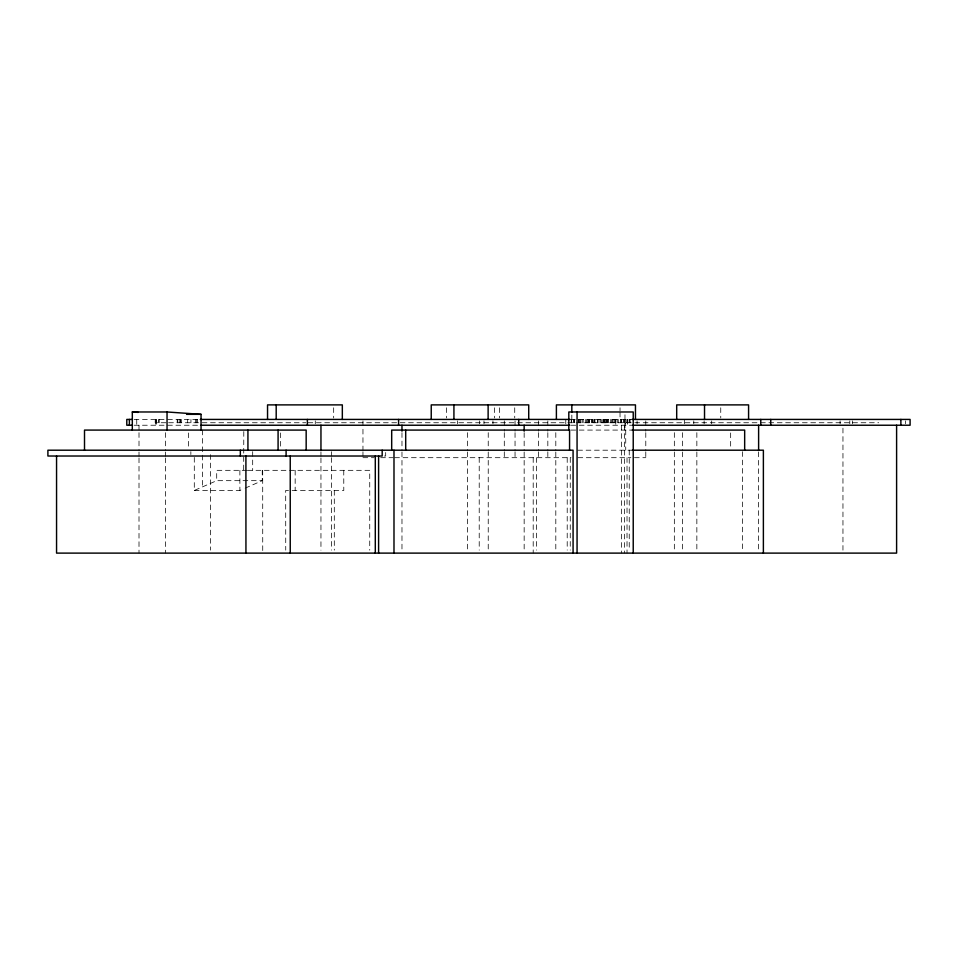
<?xml version="1.0" encoding="UTF-8"?>
<svg xmlns="http://www.w3.org/2000/svg" width="958" height="958" viewBox="0 0 958 958"><rect width="100%" height="100%" fill="white"/><g stroke="black" fill="none" stroke-linecap="round" stroke-linejoin="round"><path stroke-width="0.72" stroke-dasharray="4.79 3.59" d="M570.273 457.696L570.25 550.131M194.294 457.445L194.294 490.46L216.7 480.676L262.252 480.665L262.252 470.33M194.294 490.46L239.883 490.46L243.835 488.736M245.14 488.161L262.252 480.665M134.108 419.424L165.962 419.424M167.59 419.424L200.593 419.424M570.489 419.424L633.525 419.424M165.962 422.741L155.208 422.741L155.208 419.424M168.62 422.741L305.83 422.741M308.009 422.741L878.702 422.741M134.108 425.232L165.483 425.232M167.566 425.232L198.689 425.232M570.884 425.232L633.525 425.232M570.872 430.082L631.681 430.082M577.722 450.2L631.681 450.2M384.421 456.02L385.679 456.02L385.679 451.661M362.962 457.696L374.291 457.696M380.637 457.696L393.127 457.696M394.672 457.696L570.98 457.696M577.949 457.696L630.903 457.696M634.459 457.696L645.836 457.696M247.008 470.33L216.7 470.33L216.7 480.676M247.619 470.33L369.74 470.33L369.74 550.167M343.766 470.33L343.79 490.46L285.688 490.46L285.735 550.131M334.294 490.46L334.306 550.131M262.696 470.33L262.731 553.113M905.478 420.873L905.478 423.783M852.548 420.873L852.548 423.783M849.794 420.873L849.794 423.783M842.956 428.202L842.956 550.143M840.094 420.873L840.094 423.783M758.616 451.996L758.616 550.143M742.366 451.697L742.366 550.131M730.655 432.956L730.655 447.326M720.751 407.785L720.751 417.975M711.686 420.873L711.686 423.783M704.118 420.873L704.118 423.783M696.849 432.669L696.849 450.511M696.849 451.996L696.849 550.143M693.772 420.873L693.772 423.783M684.335 419.424L684.335 423.783M682.515 432.669L682.515 450.511M682.515 451.996L682.515 550.143M674.336 432.669L674.336 450.511M674.336 451.996L674.336 550.143M645.788 420.897L645.788 431.196M645.788 432.669L645.788 450.332M645.788 451.805L645.788 457.696M637.082 420.873L637.082 423.783M630.041 419.424L630.208 422.741M629.382 419.424L629.382 422.741M629.238 450.2L629.238 550.131M627.885 419.424L627.885 422.741M627.418 419.424L627.418 425.232M627.023 457.696L627.023 553.113M626.819 419.424L626.819 422.741M625.73 430.082L625.73 450.2M625.311 419.424L625.311 425.232M624.975 414.766L624.975 430.082M624.676 419.424L624.676 422.741M624.496 425.232L624.496 553.113M624.245 419.424L624.245 422.741M623.598 419.424L623.598 422.741M621.455 419.424L621.455 422.741M621.586 425.232L621.586 553.113M621.251 419.424L621.251 422.741M620.377 419.424L620.377 422.741M620.03 407.785L620.03 410.695M620.03 412.156L620.03 419.424M618.233 419.424L618.233 422.741M617.168 419.424L617.168 422.741M615.755 419.424L615.755 425.232M615.287 419.424L615.287 422.741M615.024 419.424L615.024 422.741M613.946 419.424L613.946 422.741M612.306 419.424L612.306 422.741M611.803 419.424L611.803 422.741M610.725 419.424L610.725 422.741M608.581 419.424L608.581 422.741M607.743 419.424L607.779 422.741M607.516 419.424L607.516 422.741M607.013 419.424L607.013 422.741M606.725 419.424L606.725 422.741M606.342 419.424L606.342 422.741M605.36 419.424L605.36 422.741M604.618 419.424L604.618 422.741M604.294 419.424L604.294 422.741M603.564 419.424L603.564 422.741M603.348 419.424L603.348 422.741M602.151 419.424L602.151 422.741M601.049 419.424L601.049 422.741M600.043 419.424L600.043 422.741M598.067 419.424L598.067 422.741M597.385 419.424L597.385 422.741M594.954 419.424L594.954 422.741M594.403 419.424L594.403 422.741M593.912 419.424L593.912 422.741M592.81 419.424L592.81 422.741M592.104 419.424L592.104 422.741M591.733 419.424L591.733 422.741M589.589 419.424L589.589 422.741M589.122 419.424L589.122 422.741M588.511 419.424L588.511 422.741M588.44 419.424L588.44 422.741M587.673 419.424L587.673 422.741M586.368 419.424L586.368 422.741M585.302 419.424L585.302 422.741M583.159 419.424L583.147 422.741M582.081 419.424L582.081 422.741M580.165 419.424L580.165 422.741M579.937 419.424L579.937 422.741M578.86 419.424L578.86 422.741M578.452 419.424L578.452 422.741M574.608 419.424L574.608 422.741M574.201 419.424L574.201 422.741M573.519 419.424L573.519 422.741M571.83 415.065L571.83 419.424M571.399 419.424L571.363 422.741M571.219 419.424L571.219 422.741M567.208 457.696L567.208 550.131M565.783 419.424L565.783 423.783M555.808 432.669L555.808 450.511M555.808 451.996L555.808 550.143M547.832 420.897L547.832 431.196M547.832 432.669L547.832 450.332M547.832 451.805L547.832 457.696M538.624 420.897L538.624 431.196M538.624 432.669L538.624 450.332M538.624 451.805L538.624 457.696M536.624 457.696L536.624 550.131M533.199 457.696L533.199 553.113M524.158 432.669L524.158 450.511M524.158 451.996L524.158 550.143M515.045 420.897L515.045 431.196M515.045 432.669L515.045 450.332M515.045 451.805L515.045 457.696M514.721 407.785L514.721 417.975M504.291 420.897L504.291 431.196M504.291 432.669L504.291 450.332M504.291 451.805L504.291 457.696M499.489 407.785L499.489 417.975M494.52 407.785L494.52 417.975M492.951 420.873L492.951 423.783M488.233 432.669L488.233 450.511M488.233 451.996L488.233 550.143M483.982 420.873L483.982 423.783M479.359 420.873L479.359 423.783M479.216 457.696L479.216 550.131M467.396 432.669L467.396 450.511M467.396 451.996L467.396 550.143M457.457 420.873L457.457 423.783M446.452 407.785L446.452 417.975M401.977 432.669L401.977 450.511M401.977 451.996L401.977 550.143M362.962 420.897L362.962 450.332M362.962 451.805L362.962 456.224M333.671 407.785L333.671 417.975M331.576 451.697L331.576 456.176M331.576 457.661L331.576 550.131M320.954 451.996L320.954 456.463M320.954 457.948L320.954 550.143M315.278 420.873L315.278 423.783M295.16 470.33L295.16 490.46M280.634 432.956L280.634 447.326M252.684 451.649L252.684 470.33M243.799 431.567L243.679 470.33M239.883 470.33L239.883 490.46M210.604 454.679L210.604 550.131M202.377 430.082L202.377 486.939M197.468 419.424L197.468 422.741M196.665 419.424L196.665 422.741M195.336 419.424L195.336 422.741M190.941 419.424L190.941 422.741M190.858 451.661L190.858 454.559M188.427 432.956L188.427 447.326M187.672 419.424L187.672 422.741M181.146 419.424L181.146 422.741M180.799 419.424L180.799 422.741M180.511 419.424L180.511 422.741M179.218 419.424L179.218 422.741M177.541 419.424L177.541 422.741M177.206 419.424L177.206 422.741M165.483 432.669L165.483 450.511M165.483 451.996L165.483 456.463M165.483 457.948L165.483 553.113M159.22 419.424L159.22 422.741M158.453 419.424L158.453 422.741M156.382 419.424L156.382 425.232M155.998 419.424L155.998 422.741M155.555 419.424L155.555 425.232M139.006 425.232L139.006 431.184M139.006 432.669L139.006 450.511M139.006 451.996L139.006 456.463M139.006 457.948L139.006 553.113M136.743 419.424L136.743 425.232"/><path stroke-width="1.44" d="M132.312 430.082L132.312 411.976L167.039 411.976L201.048 414.335L201.048 430.082M186.582 414.335L201.048 414.335M132.384 419.424L126.791 419.424L126.791 425.232L132.384 425.232M200.294 419.424L570.01 419.424M632.017 419.424L910.1 419.424L910.1 425.232L632.675 425.232M201.024 425.232L569.675 425.232M632.1 430.082L744.665 430.082L744.665 450.2M632.22 450.2L763.382 450.2L763.382 553.113M132.312 411.976L138.227 412.395M900.879 419.424L900.879 425.232M896.604 425.232L896.604 553.113L56.558 553.113L56.558 456.02M770.747 419.424L770.747 425.232M760.772 419.424L760.772 425.232M758.616 425.232L758.616 450.511M748.581 419.424L748.581 404.887L676.695 404.887L676.695 419.424M704.525 404.887L704.525 419.424M635.465 419.424L635.465 404.887L556.394 404.887L556.394 419.424M633.226 553.113L633.226 411.976L568.812 411.976L568.812 430.082M577.063 411.976L577.063 553.113M573.076 553.113L573.076 450.2L47.9 450.2L47.9 456.02L382.182 456.02L382.182 450.2M571.83 404.887L571.83 412.156M569.567 450.2L569.567 430.082L391.69 430.082L391.69 450.2M528.72 419.424L528.72 404.887L431.232 404.887L431.232 419.424M524.158 425.232L524.158 431.184M518.733 419.424L518.733 425.232M488.125 404.887L488.125 419.424M453.924 404.887L453.924 419.424M405.701 430.082L405.701 450.2M401.977 425.232L401.977 431.184M398.576 419.424L398.576 425.232M393.989 450.2L393.989 553.113M378.602 456.02L378.602 553.113M375.296 456.02L375.296 553.113M342.329 419.424L342.329 404.887L267.545 404.887L267.545 419.424M320.954 425.232L320.954 450.511M307.374 419.424L307.374 425.232M306.165 450.2L306.165 430.082L84.508 430.082L84.508 450.2M290.238 456.02L290.238 553.113M286.095 450.2L286.095 456.02M278.083 430.082L278.083 450.2M276.191 404.887L276.191 419.424M247.93 430.082L247.93 450.2M245.907 456.02L245.943 553.113M240.338 450.2L240.338 456.02M167.039 411.976L167.039 430.082M129.378 419.424L129.378 425.232"/></g></svg>
